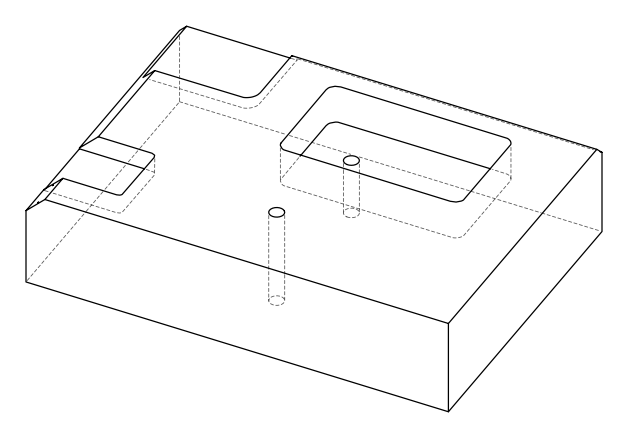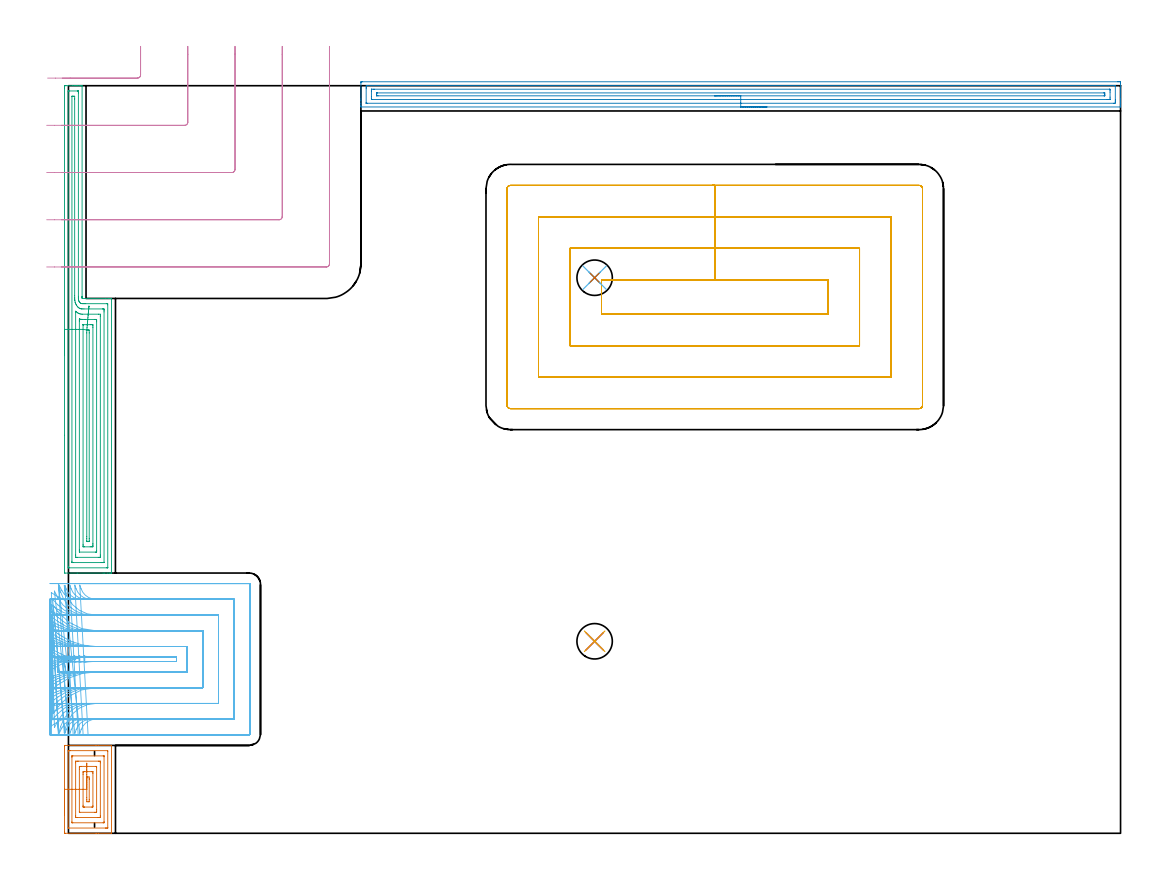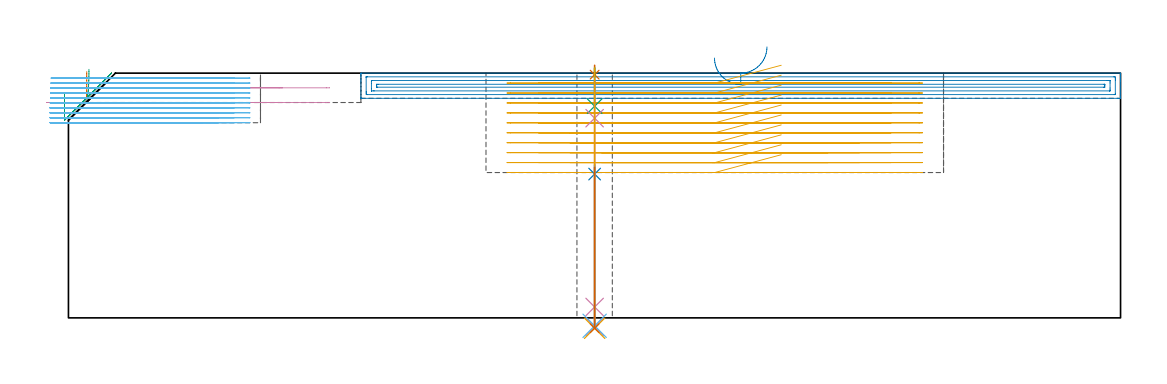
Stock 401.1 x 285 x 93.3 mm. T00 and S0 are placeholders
(PLAN: 13 operations, 9 tool changes, 76.6 min)
(1 AREA_MILL | FG_CHAMFER_SURFACE | UGT0205_001 | 2.12 min | 6593 mm3)
(2 AREA_MILL_1 | FG_CHAMFER_SURFACE_1 | UGT0205_001 | 9.47 min | 13608 mm3)
(3 AREA_MILL_2 | FG_CHAMFER_SURFACE_2 | UGT0205_001 | 8.05 min | 30711 mm3)
(4 MILL_CORNER_NOTCH_RECTANGULAR | CORNER_NOTCH_RECTANGULAR | UGT0201_106 | Follow Part, ap 6, ae 75% | 2.56 min | 89707 mm3)
(5 MILL_RECTANGULAR_POCKET | POCKET_RECTANGULAR_STRAIGHT | NXT0201_012 | Follow Part, ap 4, ae 75% | 29.23 min | 665540 mm3)
(6 MILL_SLOT | SLOT_PARTIAL_RECTANGULAR | UGT0201_007 | Follow Part, ap 2, ae 75% | 23.67 min | 88271 mm3)
(7 SPOT_DRILL | STEP1HOLE | NXT0321_9005460120000 | 0.03 min | 25 mm3)
(8 SPOT_DRILL_1 | STEP1HOLE_1 | NXT0321_9005460120000 | 0.04 min | 28 mm3)
(9 DRILL_BLIND_HOLE_INTO_CENTER | STEP1HOLE | NXT0301_055 | 0.06 min | 681 mm3)
(10 GUN_DRILL_THROUGH_HOLE | STEP1HOLE | UGT0307_005 | 0.47 min | 4410 mm3)
(11 DRILL_TO_ENLARGE_THROUGH_HOLE | STEP1HOLE | NXT0301_102 | 0.4 min | 8262 mm3)
(12 DRILL_THROUGH_HOLE_INTO_CENTER | STEP1HOLE_1 | NXT0301_055 | 0.25 min | 3001 mm3)
(13 DRILL_TO_ENLARGE_THROUGH_HOLE_1 | STEP1HOLE_1 | NXT0301_102 | 0.25 min | 4867 mm3)
(TOOL UGT0205_001 | Chamfer Mill 20 x 3 x 45 deg. | D20 FL50 Z2)
(TOOL UGT0201_106 | End Mill 24 mm | D24 FL25 Z2)
(TOOL NXT0201_012 | ENDMILL 16mm [2P460-1600-NA 1630] | D16 FL38 Z6)
(TOOL UGT0201_007 | End Mill 8 mm | D8 FL19 Z4)
(TOOL NXT0321_9005460120000 | NC Spot Drill, 142deg, 12mm, Carbide, Uncoated | D12 PA142 FL30 Z2)
(TOOL NXT0301_055 | Carbide Drill 8.4mm [860.1-0840-042A1-MM 2214] | D8.4 PA140 FL61 Z2)
(TOOL UGT0307_005 | Gun Drill 8.3 mm | D8.3 PA130 FL24 Z1)
(TOOL NXT0301_102 | Carbide Drill 13.5mm [860.1-1350-108A1-MM 2214] | D13.5 PA140 FL123 Z2)
(OP 1 AREA_MILL)
G17 G21 G94 G90
T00 M6
G54
G17 G0 G90 X-1.5 Y6.75 S1061 M3
G43 Z103.3 H0
Z85.4
G94 G1 Y6.788 Z84.529 F250.
Y6.902 Z83.664
Y7.091 Z82.812
Y7.353 Z81.98
Y7.687 Z81.174
Y8.09 Z80.4
Y8.558 Z79.664
Y9.09 Z78.972
Y9.679 Z78.329
Y10.322 Z77.74
Y11.014 Z77.209
Y11.75 Z76.74
Y12.524 Z76.337
Y13.33 Z76.003
Y14.162 Z75.741
Y15.014 Z75.552
Y15.878 Z75.438
Y16.75 Z75.4
Y33.052
X-1.494 Y33.417 Z75.402
X-1.491 Y33.49 Z75.405
X-1.41 Y33.5 Z75.485
X10.554 Z87.447
X11.426 Z88.326
X16.383 Z93.282
X16.397 Y33.494 Z93.297
X16.4 Y33.493 Z93.3
Y0.007
X16.397 Y0.006 Z93.297
X16.382 Y0. Z93.282
X11.44 Z88.34
X10.554 Z87.447
X-1.196 Z75.699
X-1.413 Y0.003 Z75.482
X-1.491 Y0.01 Z75.404
X-1.498 Y0.087 Z75.398
X-1.5 Y0.448 Z75.4
Y16.75
X-0.086 Z76.814
Y31.4
X-0.085 Y31.455 Z76.815
X-0.082 Y31.48 Z76.818
X-0.081 Y31.486 Z76.819
X-0.047 Y31.49 Z76.853
X0.376 Y31.498 Z77.276
X0.588 Y31.5 Z77.488
X0.799 Z77.699
X14.895 Y31.499 Z91.795
X14.914 Y31.498 Z91.814
X14.971 Y31.49 Z91.871
X14.986 Y31.292 Z91.886
Y31.29
Y2.1
X14.985 Y2.045 Z91.885
X14.982 Y2.02 Z91.882
X14.98 Y2.014 Z91.88
X14.946 Y2.01 Z91.846
X14.524 Y2.002 Z91.424
X14.312 Y2. Z91.212
X14.101 Z91.001
X0.005 Y2.001 Z76.905
X-0.014 Y2.002 Z76.886
X-0.071 Y2.01 Z76.829
X-0.086 Y2.208 Z76.814
Y2.21
Y16.75
X1.328 Z78.228
X1.329 Y29.001 Z78.229
X1.333 Y29.357 Z78.233
X1.335 Y29.457 Z78.235
X1.342 Y29.491 Z78.242
X1.364 Y29.493 Z78.264
X1.471 Y29.497 Z78.371
X1.686 Y29.5 Z78.586
X13.242 Z90.142
X13.431 Y29.497 Z90.331
X13.526 Y29.492 Z90.426
X13.565 Y29.488 Z90.465
X13.567 Y29.461 Z90.467
X13.57 Y29.381 Z90.47
X13.571 Y29.172 Z90.471
Y4.499
X13.567 Y4.143 Z90.467
X13.565 Y4.044 Z90.465
X13.558 Y4.009 Z90.458
X13.536 Y4.007 Z90.436
X13.429 Y4.003 Z90.329
X13.214 Y4. Z90.114
X1.658 Z78.558
X1.469 Y4.003 Z78.369
X1.374 Y4.008 Z78.274
X1.335 Y4.012 Z78.235
X1.333 Y4.039 Z78.233
X1.33 Y4.119 Z78.23
X1.329 Y4.328 Z78.229
X1.328 Y16.75 Z78.228
X2.743 Z79.643
Y26.884
X2.747 Y27.24 Z79.647
X2.75 Y27.417 Z79.65
X2.757 Y27.49 Z79.657
X2.844 Y27.495 Z79.744
X3.46 Y27.499 Z80.36
X3.726 Y27.5 Z80.626
X11.44 Y27.499 Z88.34
X11.709 Y27.498 Z88.609
X12.112 Y27.49 Z89.012
X12.151 Y27.483 Z89.051
X12.153 Y27.429 Z89.053
X12.155 Y27.304 Z89.055
X12.157 Y27.053 Z89.057
Y26.884
X12.156 Y6.616 Z89.056
X12.153 Y6.26 Z89.053
X12.15 Y6.083 Z89.05
X12.143 Y6.01 Z89.043
X12.056 Y6.005 Z88.956
X11.44 Y6.001 Z88.34
X11.174 Y6. Z88.074
X3.46 Y6.001 Z80.36
X3.191 Y6.002 Z80.091
X2.788 Y6.01 Z79.688
X2.749 Y6.017 Z79.649
X2.747 Y6.071 Z79.647
X2.745 Y6.196 Z79.645
X2.743 Y6.447 Z79.643
Y6.616
Y16.75
X4.157 Z81.057
Y24.428
X4.158 Y25.121 Z81.058
X4.16 Y25.307 Z81.06
X4.164 Y25.488 Z81.064
X4.346 Y25.492 Z81.246
X4.853 Y25.499 Z81.753
X10.554 Z87.454
X10.681 Y25.497 Z87.581
X10.726 Y25.493 Z87.626
X10.734 Y25.491 Z87.634
X10.737 Y25.479 Z87.637
X10.74 Y25.435 Z87.64
X10.742 Y25.31 Z87.642
X10.743 Y9.072 Z87.643
X10.742 Y8.379 Z87.642
X10.74 Y8.193 Z87.64
X10.736 Y8.012 Z87.636
X10.554 Y8.008 Z87.454
X10.047 Y8.001 Z86.947
X4.346 Z81.246
X4.219 Y8.003 Z81.119
X4.174 Y8.007 Z81.074
X4.166 Y8.009 Z81.066
X4.163 Y8.021 Z81.063
X4.16 Y8.065 Z81.06
X4.158 Y8.19 Z81.058
X4.157 Y16.75 Z81.057
X5.571 Z82.471
Y22.478
X5.572 Y23.022 Z82.472
X5.575 Y23.359 Z82.475
X5.578 Y23.485 Z82.478
X5.836 Y23.496 Z82.736
X5.978 Y23.5 Z82.878
X8.78 Z85.68
X8.922 Y23.498 Z85.822
X9.206 Y23.49 Z86.106
X9.323 Y23.476 Z86.223
X9.325 Y23.436 Z86.225
X9.328 Y23.359 Z86.228
X9.329 Y22.814 Z86.229
X9.328 Y10.478 Z86.228
X9.325 Y10.141 Z86.225
X9.322 Y10.015 Z86.222
X9.064 Y10.004 Z85.964
X8.922 Y10. Z85.822
X6.12 Z83.02
X5.978 Y10.002 Z82.878
X5.695 Y10.01 Z82.595
X5.577 Y10.024 Z82.477
X5.575 Y10.064 Z82.475
X5.573 Y10.141 Z82.473
X5.571 Y10.686 Z82.471
Y16.75
X6.985 Z83.885
X6.986 Y20.736 Z83.886
X7.007 Y21.49 Z83.907
X7.109 Y21.495 Z84.009
X7.893 Y21.49 Z84.793
X7.914 Y20.715 Z84.814
Y20.695
Y12.764
X7.893 Y12.01 Z84.793
X7.791 Y12.005 Z84.691
X7.007 Y12.01 Z83.907
X6.986 Y12.785 Z83.886
Y12.805
X6.985 Y13.666 Z83.885
Y16.75
Y17.622 Z83.923
Y18.487 Z84.037
Y19.338 Z84.226
Y20.17 Z84.488
Y20.976 Z84.822
Y21.75 Z85.225
Y22.486 Z85.694
Y23.178 Z86.225
Y23.821 Z86.814
Y24.41 Z87.457
Y24.942 Z88.15
Y25.41 Z88.885
Y25.813 Z89.659
Y26.147 Z90.465
Y26.409 Z91.297
Y26.598 Z92.149
Y26.712 Z93.014
Y26.75 Z93.885
G0 Z103.3
M5
M2
(OP 2 AREA_MILL_1)
G17 G21 G94 G90
T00 M6
G54
G17 G0 G90 X266.3 Y276.9 S1061 M3
G43 Z103.3 H0
G94 G1 X266.262 Z102.428 F250.
X266.148 Z101.563
X265.959 Z100.712
X265.697 Z99.88
X265.363 Z99.074
X264.96 Z98.3
X264.492 Z97.564
X263.96 Z96.872
X263.371 Z96.229
X262.728 Z95.64
X262.036 Z95.108
X261.3 Z94.64
X260.526 Z94.237
X259.72 Z93.903
X258.888 Z93.641
X258.036 Z93.452
X257.172 Z93.338
X256.3 Z93.3
X111.664
X111.51 Y276.902 Z93.288
X111.503 Y277.048 Z93.145
X111.5 Y277.2 Z92.999
Y277.541 Z92.659
Y278.187 Z92.008
Y279.388 Z90.809
Y279.943 Z90.251
Y286.092 Z84.105
X111.503 Y286.372 Z83.825
X111.51 Y286.492 Z83.706
X111.632 Y286.499 Z83.699
X112.111 Y286.5 Z83.7
X400.075
X400.489 Y286.499 Z83.701
X400.9 Y286.496 Z83.702
X401.09 Y286.492 Z83.705
X401.1 Y286.092 Z84.105
Y279.943 Z90.251
Y279.388 Z90.809
Y279.065 Z91.131
Y278.509 Z91.687
Y278.187 Z92.008
Y277.541 Z92.659
Y277.2 Z92.999
X401.097 Y277.048 Z93.145
X401.09 Y276.902 Z93.288
X400.936 Y276.9 Z93.3
X256.3
Y278.314 Z91.886
X113.896
X113.765 Y278.315 Z91.885
X113.541 Y278.32 Z91.88
X113.518 Y278.321 Z91.879
X113.51 Y278.331 Z91.869
X113.504 Y278.361 Z91.839
X113.502 Y278.391 Z91.809
X113.5 Y278.576 Z91.624
Y283.846 Z86.354
X113.503 Y284.335 Z85.865
X113.507 Y284.717 Z85.483
X113.524 Y285.079 Z85.121
X113.896 Y285.084 Z85.116
X114.027 Y285.085 Z85.115
X398.704
X398.835
X399.059 Y285.08 Z85.12
X399.082 Y285.079 Z85.121
X399.09 Y285.069 Z85.131
X399.096 Y285.039 Z85.161
X399.098 Y285.009 Z85.191
X399.1 Y284.824 Z85.376
Y279.554 Z90.646
X399.097 Y279.065 Z91.135
X399.093 Y278.683 Z91.517
X399.076 Y278.321 Z91.879
X398.704 Y278.316 Z91.884
X398.573 Y278.315 Z91.885
X256.3 Y278.314 Z91.886
Y279.728 Z90.472
X115.682 Y279.729 Z90.471
X115.609 Y279.73 Z90.47
X115.551 Y279.732 Z90.468
X115.52 Y279.735 Z90.465
X115.51 Y279.765 Z90.435
X115.505 Y279.943 Z90.257
X115.501 Y280.121 Z90.079
X115.5 Y280.822 Z89.378
Y282.757 Z87.443
X115.502 Y283.457 Z86.743
X115.504 Y283.631 Z86.569
X115.509 Y283.657 Z86.543
X115.522 Y283.665 Z86.535
X115.573 Y283.667 Z86.533
X115.682 Y283.669 Z86.531
X116.356 Y283.671 Z86.529
X116.575 Y283.672 Z86.528
X396.918 Y283.671 Z86.529
X396.991 Y283.67 Z86.53
X397.049 Y283.667 Z86.533
X397.08 Y283.665 Z86.535
X397.09 Y283.635 Z86.565
X397.095 Y283.457 Z86.743
X397.099 Y283.279 Z86.921
X397.1 Y282.578 Z87.622
Y280.643 Z89.557
X397.098 Y279.943 Z90.257
X397.096 Y279.769 Z90.431
X397.091 Y279.743 Z90.457
X397.078 Y279.735 Z90.465
X397.027 Y279.733 Z90.467
X396.918 Y279.731 Z90.469
X396.244 Y279.729 Z90.471
X396.025 Y279.728 Z90.472
X256.3
Y281.143 Z89.057
X118.034
X117.632 Y281.145 Z89.055
X117.552 Y281.147 Z89.053
X117.521 Y281.149 Z89.051
X117.51 Y281.18 Z89.02
X117.5 Y281.7 Z88.5
X117.504 Y282.123 Z88.077
X117.508 Y282.228 Z87.972
X117.51 Y282.249 Z87.951
X117.537 Y282.251 Z87.949
X117.605 Y282.254 Z87.946
X117.794 Y282.257 Z87.943
X394.566
X394.968 Y282.255 Z87.945
X395.048 Y282.253 Z87.947
X395.079 Y282.251 Z87.949
X395.09 Y282.22 Z87.98
X395.1 Y281.7 Z88.5
X395.096 Y281.277 Z88.923
X395.092 Y281.172 Z89.028
X395.09 Y281.151 Z89.049
X395.063 Y281.149 Z89.051
X394.995 Y281.146 Z89.054
X394.805 Y281.143 Z89.057
X256.3
X255.428 Z89.095
X254.564 Z89.209
X253.712 Z89.398
X252.88 Z89.66
X252.074 Z89.994
X251.3 Z90.397
X250.564 Z90.866
X249.872 Z91.397
X249.229 Z91.986
X248.64 Z92.629
X248.108 Z93.322
X247.64 Z94.057
X247.237 Z94.831
X246.903 Z95.637
X246.641 Z96.469
X246.452 Z97.321
X246.338 Z98.186
X246.3 Z99.057
G0 Z103.3
M5
M2
(OP 3 AREA_MILL_2)
G17 G21 G94 G90
T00 M6
G54
G17 G0 G90 X-1.5 Y182.1 S1061 M3
G43 Z103.3 H0
Z85.4
G94 G1 Y182.138 Z84.528 F250.
Y182.252 Z83.664
Y182.441 Z82.812
Y182.703 Z81.98
Y183.037 Z81.174
Y183.44 Z80.4
Y183.908 Z79.664
Y184.44 Z78.972
Y185.029 Z78.329
Y185.672 Z77.74
Y186.364 Z77.209
Y187.1 Z76.74
Y187.874 Z76.337
Y188.68 Z76.003
Y189.512 Z75.741
Y190.363 Z75.552
Y191.228 Z75.438
Y192.1 Z75.4
Y284.04
X-1.499 Y284.403 Z75.401
X-1.494 Y284.926 Z75.403
X-1.491 Y284.992 Z75.405
X-0.974 Y285. Z75.922
X1.686 Z78.58
X2.273 Z79.17
X2.573 Z79.469
X3.16 Z80.056
X3.46 Z80.355
X4.059 Z80.958
X4.623 Z81.522
X5.065 Y284.996 Z81.957
X5.198 Y284.99 Z82.089
X5.2 Y284.849 Z82.1
Y204.486
X5.204 Y204.476 Z82.094
X5.205 Y204.473 Z82.092
X5.204 Y204.464 Z82.095
X5.203 Y204.421 Z82.096
X5.205 Y204.392 Z82.094
X5.201 Y204.16 Z82.099
Y204.14
Y203.9
X14.101 Z90.995
X15.464 Z92.36
X16.158 Y203.899 Z93.051
X16.363 Y203.893 Z93.255
X16.397 Y203.89 Z93.289
X16.4 Y203.694 Z93.3
Y99.351
X16.397 Y99.21 Z93.288
X16.373 Y99.207 Z93.265
X16.045 Y99.2 Z92.944
X15.587 Z92.486
X14.987 Z91.882
X13.801 Z90.698
X13.214 Z90.108
X3.348 Z80.245
X-1.269 Y99.201 Z75.628
X-1.492 Y99.21 Z75.406
X-1.499 Y99.433 Z75.399
X-1.5 Y151.717 Z75.4
Y192.1
X-0.086 Z76.814
X-0.085 Y282.842 Z76.815
X-0.084 Y282.953 Z76.816
X-0.082 Y282.98 Z76.818
X-0.08 Y282.986 Z76.82
X-0.064 Y282.99 Z76.836
X0.043 Y282.995 Z76.943
X0.422 Y282.999 Z77.322
X3.46 Y283. Z80.36
X3.586 Y282.998 Z80.486
X3.686 Y282.995 Z80.586
X3.753 Y282.99 Z80.653
X3.779 Y282.983 Z80.679
X3.78 Y282.947 Z80.68
X3.784 Y282.62 Z80.684
X3.785 Y282.292 Z80.685
X3.786 Y204.703 Z80.686
X3.791 Y204.14 Z80.691
X3.794 Y203.803 Z80.694
X3.819 Y203.518 Z80.719
X3.87 Y203.248 Z80.77
X3.94 Y203.014 Z80.84
X4.007 Y202.845 Z80.907
X4.172 Y202.532 Z81.072
X4.308 Y202.356 Z81.208
X4.346 Y202.317 Z81.246
X4.62 Y202.08 Z81.52
X4.868 Y201.966 Z81.768
X5.008 Y201.929 Z81.908
X5.233 Y201.91 Z82.133
X5.684 Y201.902 Z82.584
X6.12 Y201.901 Z83.02
X6.573 Y201.9 Z83.473
X14.555 Y201.899 Z91.455
X14.84 Y201.893 Z91.74
X14.971 Y201.89 Z91.871
X14.986 Y201.466 Z91.886
X14.985 Y101.358 Z91.885
X14.984 Y101.247 Z91.884
X14.982 Y101.22 Z91.882
X14.98 Y101.214 Z91.88
X14.964 Y101.21 Z91.864
X14.857 Y101.205 Z91.757
X14.478 Y101.201 Z91.378
X0.29 Y101.2 Z77.19
X0.051 Y101.203 Z76.951
X-0.038 Y101.207 Z76.862
X-0.072 Y101.209 Z76.828
X-0.079 Y101.249 Z76.821
X-0.082 Y101.358 Z76.818
X-0.086 Y101.578 Z76.814
Y192.1
X1.329 Z78.229
Y280.836
X1.33 Y280.926 Z78.23
X1.333 Y280.97 Z78.233
X1.334 Y280.985 Z78.234
X1.361 Y280.99 Z78.261
X1.525 Y280.998 Z78.425
X1.686 Y280.999 Z78.586
X1.849 Y280.998 Z78.749
X2.175 Y280.991 Z79.075
X2.365 Y280.985 Z79.265
X2.367 Y280.934 Z79.267
X2.369 Y280.836 Z79.269
X2.371 Y280.147 Z79.271
X2.372 Y279.944 Z79.272
Y205.031
X2.373 Y204.341 Z79.273
X2.375 Y204.14 Z79.275
X2.38 Y203.795 Z79.28
X2.402 Y203.419 Z79.302
X2.418 Y203.248 Z79.318
X2.435 Y203.105 Z79.335
X2.573 Y202.433 Z79.473
X2.595 Y202.356 Z79.495
X2.604 Y202.324 Z79.504
X2.703 Y202.044 Z79.603
X2.799 Y201.805 Z79.699
X2.973 Y201.464 Z79.873
X3.152 Y201.156 Z80.052
X3.46 Y200.759 Z80.36
X3.653 Y200.572 Z80.553
X4.036 Y200.266 Z80.936
X4.346 Y200.104 Z81.246
X4.642 Y199.991 Z81.542
X4.822 Y199.946 Z81.722
X4.992 Y199.923 Z81.892
X5.233 Y199.91 Z82.133
X5.9 Y199.901 Z82.8
X12.996 Y199.899 Z89.896
X13.214 Y199.897 Z90.114
X13.432 Y199.891 Z90.332
X13.565 Y199.886 Z90.465
X13.567 Y199.8 Z90.467
X13.569 Y199.68 Z90.469
X13.571 Y199.321 Z90.471
Y198.789
Y103.364
X13.57 Y103.274 Z90.47
X13.567 Y103.23 Z90.467
X13.566 Y103.215 Z90.466
X13.539 Y103.21 Z90.439
X13.375 Y103.202 Z90.275
X13.214 Y103.201 Z90.114
X12.49 Y103.2 Z89.39
X1.686 Y103.201 Z78.586
X1.523 Y103.203 Z78.423
X1.415 Y103.206 Z78.315
X1.335 Y103.21 Z78.235
X1.333 Y103.245 Z78.233
X1.331 Y103.364 Z78.231
X1.329 Y103.723 Z78.229
Y192.1
X2.743 Z79.643
Y198.789
X2.744 Y198.98 Z79.644
X2.745 Y199.002 Z79.645
X2.747 Y199.004 Z79.647
X2.752 Y199.002 Z79.652
X2.787 Y198.974 Z79.687
X3.007 Y198.789 Z79.907
X3.46 Y198.439 Z80.36
X3.707 Y198.306 Z80.607
X3.905 Y198.204 Z80.805
X4.141 Y198.103 Z81.041
X4.346 Y198.035 Z81.246
X4.771 Y197.945 Z81.671
X5.23 Y197.9 Z82.13
X11.437 Z88.337
X12.15 Y197.897 Z89.05
X12.156 Y197.177 Z89.056
X12.157 Y197.005 Z89.057
Y106.039
X12.153 Y105.323 Z89.053
X12.15 Y105.224 Z89.05
X12.066 Y105.21 Z88.966
X11.388 Y105.2 Z88.288
X3.407 Z80.307
X3.024 Y105.205 Z79.924
X2.833 Y105.21 Z79.733
X2.75 Y105.215 Z79.65
X2.743 Y106.039 Z79.643
Y192.1
X4.157 Z81.057
Y195.221
Y195.412
X4.158 Y195.602 Z81.058
X4.162 Y195.983 Z81.062
X4.164 Y196.028 Z81.064
X4.17 Y196.031 Z81.07
X4.194 Y196.03 Z81.094
X4.246 Y196.022 Z81.146
X4.346 Y196.004 Z81.246
X4.479 Y195.979 Z81.379
X4.884 Y195.934 Z81.784
X5.233 Y195.91 Z82.133
X5.442 Y195.903 Z82.342
X6.12 Y195.9 Z83.02
X6.332 Z83.232
X9.879 Z86.779
X10.554 Y195.899 Z87.454
X10.65 Y195.897 Z87.55
X10.709 Y195.894 Z87.609
X10.736 Y195.891 Z87.636
X10.737 Y195.792 Z87.637
X10.742 Y195.412 Z87.642
X10.743 Y195.221 Z87.643
Y195.031
Y107.633
X10.741 Y107.442 Z87.641
X10.739 Y107.315 Z87.639
X10.736 Y107.221 Z87.636
X10.707 Y107.21 Z87.607
X10.554 Y107.206 Z87.454
X10.285 Y107.201 Z87.185
X4.258 Z81.158
X4.204 Y107.203 Z81.104
X4.174 Y107.206 Z81.074
X4.164 Y107.209 Z81.064
X4.163 Y107.252 Z81.063
X4.158 Y107.632 Z81.058
X4.157 Y107.823 Z81.057
Y108.013
Y192.1
X5.571 Z82.471
X5.572 Y193.714 Z82.472
X5.574 Y193.851 Z82.474
X5.577 Y193.883 Z82.477
X5.58 Y193.89 Z82.48
X5.595 Y193.893 Z82.495
X5.662 Y193.899 Z82.562
X8.321 Y193.9 Z85.221
X8.78 Y193.899 Z85.68
X9.211 Y193.896 Z86.111
X9.312 Y193.89 Z86.212
X9.322 Y193.785 Z86.222
X9.325 Y193.438 Z86.225
X9.328 Y192.887 Z86.228
X9.329 Y110.498 Z86.229
X9.328 Y109.948 Z86.228
X9.325 Y109.607 Z86.225
X9.322 Y109.331 Z86.222
X9.313 Y109.21 Z86.213
X9.181 Y109.204 Z86.081
X8.78 Y109.201 Z85.68
X8.298 Y109.2 Z85.198
X6.12 Y109.201 Z83.02
X5.633 Y109.204 Z82.533
X5.586 Y109.21 Z82.486
X5.578 Y109.26 Z82.478
X5.575 Y109.607 Z82.475
X5.572 Y110.158 Z82.472
X5.571 Y192.1 Z82.471
X7.007 Y191.89 Z83.907
X7.654 Y191.895 Z84.554
X7.893 Y191.89 Z84.793
X7.912 Y191.654 Z84.812
X7.913 Y191.634 Z84.813
X7.915 Y190.762 Z84.815
Y112.282
X7.913 Y111.39 Z84.813
X7.912 Y111.371 Z84.812
X7.893 Y111.21 Z84.793
X7.191 Y111.205 Z84.091
X7.007 Y111.21 Z83.907
X6.988 Y111.39 Z83.888
X6.987 Y111.41 Z83.887
X6.985 Y112.303 Z83.885
Y113.174
Y190.762
X6.987 Y191.654 Z83.887
Y191.673
X7.007 Y191.89 Z83.907
X7.083 Y192.751 Z84.022
X7.159 Y193.599 Z84.211
X7.233 Y194.428 Z84.475
X7.304 Y195.23 Z84.809
X7.373 Y196.001 Z85.213
X7.438 Y196.733 Z85.683
X7.499 Y197.422 Z86.215
X7.556 Y198.062 Z86.805
X7.608 Y198.648 Z87.449
X7.655 Y199.176 Z88.141
X7.697 Y199.642 Z88.878
X7.732 Y200.043 Z89.652
X7.762 Y200.374 Z90.458
X7.785 Y200.635 Z91.291
X7.802 Y200.822 Z92.143
X7.812 Y200.934 Z93.008
X7.815 Y200.971 Z93.879
X7.811 Y200.932 Z94.751
G0 Z103.3
M5
M2
(OP 4 MILL_CORNER_NOTCH_RECTANGULAR)
G17 G21 G94 G90
T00 M6
G54
G17 G0 G90 X-2.344 Y287.9 S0 M3
G43 Z103.3 H0
Z87.7
G94 G1 X0.656 F250.
X26.307 F500.
G3 X27.5 Y289.093 R1.2
G1 Y297.
Y300. F250.
G0 Z103.3
X-2.7 Y269.9
Z87.7
G1 X0.3
X44.306 F500.
G3 X45.5 Y271.094 R1.2
G1 Y297.
Y300. F250.
G0 Z103.3
X-2.7 Y251.9
Z87.7
G1 X0.3
X62.306 F500.
G3 X63.5 Y253.094 R1.2
G1 Y297.
Y300. F250.
G0 Z103.3
X-2.7 Y233.9
Z87.7
G1 X0.3
X80.305 F500.
G3 X81.5 Y235.095 R1.2
G1 Y297.
Y300. F250.
G0 Z103.3
X-2.7 Y215.9
Z87.7
G1 X0.3
X98.305 F500.
G3 X99.5 Y217.095 R1.2
G1 Y297.
Y300. F250.
G0 Z103.3
X-7.943 Y287.9
Z82.1
G1 X-4.943
X26.306 F500.
G3 X27.5 Y289.094 R1.2
G1 Y297.
Y300. F250.
G0 Z103.3
X-8.299 Y269.9
Z82.1
G1 X-5.299
X44.306 F500.
G3 X45.5 Y271.094 R1.2
G1 Y297.
Y300. F250.
G0 Z103.3
X-8.299 Y251.9
Z82.1
G1 X-5.299
X62.306 F500.
G3 X63.5 Y253.094 R1.2
G1 Y297.
Y300. F250.
G0 Z103.3
X-8.299 Y233.9
Z82.1
G1 X-5.299
X80.305 F500.
G3 X81.5 Y235.095 R1.2
G1 Y297.
Y300. F250.
G0 Z103.3
X-8.299 Y215.9
Z82.1
G1 X-5.299
X98.305 F500.
G3 X99.5 Y217.095 R1.2
G1 Y297.
Y300. F250.
G0 Z103.3
M5
M2
(OP 5 MILL_RECTANGULAR_POCKET)
G17 G21 G94 G90
T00 M6
G54
G17 G0 G90 X271.741 Y211. S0 M3
G43 Z103.3 H1
Z96.3
G94 G1 X246.4 Z89.51 F250.
X203.2 F500.
Y197.9
X289.6
Y211.
X246.4
Y223.
X191.2
Y185.9
X301.6
Y223.
X246.4
Y235.
X179.2
Y173.9
X313.6
Y235.
X246.4
Y247.
X168.5
G3 X167.2 Y245.7 R1.3
G1 Y163.2
G3 X168.5 Y161.9 R1.3
G1 X324.3
G3 X325.6 Y163.2 R1.3
G1 Y245.7
G3 X324.3 Y247. R1.3
G1 X246.4
X245.4
G0 X271.741 Y211. Z92.51
G1 X246.4 Z85.72 F250.
X203.2 F500.
Y197.9
X289.6
Y211.
X246.4
Y223.
X191.2
Y185.9
X301.6
Y223.
X246.4
Y235.
X179.2
Y173.9
X313.6
Y235.
X246.4
Y247.
X168.5
G3 X167.2 Y245.7 R1.3
G1 Y163.2
G3 X168.5 Y161.9 R1.3
G1 X324.3
G3 X325.6 Y163.2 R1.3
G1 Y245.7
G3 X324.3 Y247. R1.3
G1 X246.4
X245.4
G0 X271.741 Y211. Z88.72
G1 X246.4 Z81.93 F250.
X203.2 F500.
Y197.9
X289.6
Y211.
X246.4
Y223.
X191.2
Y185.9
X301.6
Y223.
X246.4
Y235.
X179.2
Y173.9
X313.6
Y235.
X246.4
Y247.
X168.5
G3 X167.2 Y245.7 R1.3
G1 Y163.2
G3 X168.5 Y161.9 R1.3
G1 X324.3
G3 X325.6 Y163.2 R1.3
G1 Y245.7
G3 X324.3 Y247. R1.3
G1 X246.4
X245.4
G0 X271.741 Y211. Z84.93
G1 X246.4 Z78.14 F250.
X203.2 F500.
Y197.9
X289.6
Y211.
X246.4
Y223.
X191.2
Y185.9
X301.6
Y223.
X246.4
Y235.
X179.2
Y173.9
X313.6
Y235.
X246.4
Y247.
X168.5
G3 X167.2 Y245.7 R1.3
G1 Y163.2
G3 X168.5 Y161.9 R1.3
G1 X324.3
G3 X325.6 Y163.2 R1.3
G1 Y245.7
G3 X324.3 Y247. R1.3
G1 X246.4
X245.4
G0 X271.741 Y211. Z81.14
G1 X246.4 Z74.35 F250.
X203.2 F500.
Y197.9
X289.6
Y211.
X246.4
Y223.
X191.2
Y185.9
X301.6
Y223.
X246.4
Y235.
X179.2
Y173.9
X313.6
Y235.
X246.4
Y247.
X168.5
G3 X167.2 Y245.7 R1.3
G1 Y163.2
G3 X168.5 Y161.9 R1.3
G1 X324.3
G3 X325.6 Y163.2 R1.3
G1 Y245.7
G3 X324.3 Y247. R1.3
G1 X246.4
X245.4
G0 X271.741 Y211. Z77.35
G1 X246.4 Z70.56 F250.
X203.2 F500.
Y197.9
X289.6
Y211.
X246.4
Y223.
X191.2
Y185.9
X301.6
Y223.
X246.4
Y235.
X179.2
Y173.9
X313.6
Y235.
X246.4
Y247.
X168.5
G3 X167.2 Y245.7 R1.3
G1 Y163.2
G3 X168.5 Y161.9 R1.3
G1 X324.3
G3 X325.6 Y163.2 R1.3
G1 Y245.7
G3 X324.3 Y247. R1.3
G1 X246.4
X245.4
G0 X271.741 Y211. Z73.56
G1 X246.4 Z66.77 F250.
X203.2 F500.
Y197.9
X289.6
Y211.
X246.4
Y223.
X191.2
Y185.9
X301.6
Y223.
X246.4
Y235.
X179.2
Y173.9
X313.6
Y235.
X246.4
Y247.
X168.5
G3 X167.2 Y245.7 R1.3
G1 Y163.2
G3 X168.5 Y161.9 R1.3
G1 X324.3
G3 X325.6 Y163.2 R1.3
G1 Y245.7
G3 X324.3 Y247. R1.3
G1 X246.4
X245.4
G0 X271.741 Y211. Z69.77
G1 X246.4 Z62.98 F250.
X203.2 F500.
Y197.9
X289.6
Y211.
X246.4
Y223.
X191.2
Y185.9
X301.6
Y223.
X246.4
Y235.
X179.2
Y173.9
X313.6
Y235.
X246.4
Y247.
X168.5
G3 X167.2 Y245.7 R1.3
G1 Y163.2
G3 X168.5 Y161.9 R1.3
G1 X324.3
G3 X325.6 Y163.2 R1.3
G1 Y245.7
G3 X324.3 Y247. R1.3
G1 X246.4
X245.4
G0 X271.741 Y211. Z65.98
G1 X246.4 Z59.19 F250.
X203.2 F500.
Y197.9
X289.6
Y211.
X246.4
Y223.
X191.2
Y185.9
X301.6
Y223.
X246.4
Y235.
X179.2
Y173.9
X313.6
Y235.
X246.4
Y247.
X168.5
G3 X167.2 Y245.7 R1.3
G1 Y163.2
G3 X168.5 Y161.9 R1.3
G1 X324.3
G3 X325.6 Y163.2 R1.3
G1 Y245.7
G3 X324.3 Y247. R1.3
G1 X246.4
X245.4
G0 X271.741 Y211. Z62.19
G1 X246.4 Z55.4 F250.
X203.2 F500.
Y197.9
X289.6
Y211.
X246.4
Y223.
X191.2
Y185.9
X301.6
Y223.
X246.4
Y235.
X179.2
Y173.9
X313.6
Y235.
X246.4
Y247.
X168.5
G3 X167.2 Y245.7 R1.3
G1 Y163.2
G3 X168.5 Y161.9 R1.3
G1 X324.3
G3 X325.6 Y163.2 R1.3
G1 Y245.7
G3 X324.3 Y247. R1.3
G1 X246.4
X245.4
G0 Z103.3
M5
M2
(OP 6 MILL_SLOT)
G17 G21 G94 G90
T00 M6
G54
G17 G0 G90 X-6.627 Y62.324 S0 M3
G43 Z103.3 H0
Z91.41
G94 G1 X-4. Y63.772 F250.
G2 X2.254 Y66.349 R30. F500.
G1 X6.07 Y67.549
G3 X10.479 Y67.2 R28.
G1 X41.2
Y65.5
X10.483
G3 X6.07 Y65.15 R28.
X6.07 Y67.549 R4.
G1 X2.254 Y66.349
G2 X-4. Y68.925 R30.
G1 X-6.627 Y70.373 F250.
X-6.392 Y54.827
X-4. Y56.637
G2 X10.483 Y61.5 R24. F500.
G1 X45.2
Y71.2
X10.479
G2 X-4. Y76.059 R24.
G1 X-6.393 Y77.869 F250.
X-5.781 Y45.774
X-4. Y48.188
G2 X10.483 Y55.5 R18. F500.
G1 X51.2
Y77.2
X10.479
G2 X-4. Y84.506 R18.
G1 X-5.782 Y86.919 F250.
X-1.587 Y38.246 F500.
X-1.31 Y39.72 F250.
G2 X10.483 Y49.5 R12. F500.
G1 X57.2
Y83.2
X10.479
G2 X-1.314 Y92.979 R12.
G1 X-1.591 Y94.453 F250.
X4.326 Y38.086 F500.
X4.826 Y39.5 F250.
G2 X10.483 Y43.5 R6. F500.
G1 X63.2
Y89.2
X10.479
G2 X4.822 Y93.2 R6.
G1 X4.322 Y94.614 F250.
X7.483 Y37.5 F500.
X10.483 F250.
X68.9 F500.
G3 X69.2 Y37.8 R0.3
G1 Y94.9
G3 X68.9 Y95.2 R0.3
G1 X10.479
X7.479 F250.
G0 Z103.3
X-6.723 Y63.468
Z89.52
G1 X-4. Y64.728
G2 X0.36 Y66.348 R30. F500.
G1 X4.176 Y67.548
G3 X8.578 Y67.2 R28.
G1 X41.2
Y65.5
X8.595
G3 X4.176 Y65.149 R28.
X4.176 Y67.548 R4.
G1 X0.36 Y66.348
G2 X-4. Y67.964 R30.
G1 X-6.724 Y69.222 F250.
X-6.554 Y56.355
X-4. Y57.929
G2 X8.595 Y61.5 R24. F500.
G1 X45.2
Y71.2
X8.578
G2 X-4. Y74.76 R24.
G1 X-6.555 Y76.332 F250.
X-6.143 Y48.26
X-4. Y50.359
G2 X8.595 Y55.5 R18. F500.
G1 X51.2
Y77.2
X8.578
G2 X-4. Y82.324 R18.
G1 X-6.146 Y84.42 F250.
X-3.767 Y37.908 F500.
X-2.944 Y40.792 F250.
G2 X8.595 Y49.5 R12. F500.
G1 X57.2
Y83.2
X8.578
G2 X-2.957 Y91.894 R12.
G1 X-3.784 Y94.778 F250.
X2.438 Y38.086 F500.
X2.938 Y39.5 F250.
G2 X8.595 Y43.5 R6. F500.
G1 X63.2
Y89.2
X8.578
G2 X2.921 Y93.2 R6.
G1 X2.421 Y94.615 F250.
X5.595 Y37.5 F500.
X8.595 F250.
X68.9 F500.
G3 X69.2 Y37.8 R0.3
G1 Y94.9
G3 X68.9 Y95.2 R0.3
G1 X8.578
X5.578 F250.
G0 Z103.3
X-6.803 Y64.455
Z87.63
G1 X-4. Y65.525
G2 X-1.531 Y66.348 R30. F500.
G1 X2.284 Y67.548
G3 X6.687 Y67.2 R28.
G1 X41.2
Y65.5
X6.704
G3 X2.285 Y65.149 R28.
X2.284 Y67.548 R4.
G1 X-1.531 Y66.348
G2 X-4. Y67.168 R30.
G1 X-6.803 Y68.237 F250.
X-6.685 Y57.643
X-4. Y58.981
G2 X6.704 Y61.5 R24. F500.
G1 X45.2
Y71.2
X6.687
G2 X-4. Y73.711 R24.
G1 X-6.686 Y75.047 F250.
X-6.412 Y50.188
X-4. Y51.972
G2 X6.704 Y55.5 R18. F500.
G1 X51.2
Y77.2
X6.687
G2 X-4. Y80.716 R18.
G1 X-6.414 Y82.497 F250.
X-5.339 Y40.321
X-3.967 Y42.989
G2 X6.704 Y49.5 R12. F500.
G1 X57.2
Y83.2
X6.687
G2 X-3.971 Y89.685 R12.
G1 X-5.349 Y92.35 F250.
X0.547 Y38.086 F500.
X1.047 Y39.5 F250.
G2 X6.704 Y43.5 R6. F500.
G1 X63.2
Y89.2
X6.687
G2 X1.03 Y93.201 R6.
G1 X0.53 Y94.615 F250.
X3.704 Y37.5 F500.
X6.704 F250.
X68.9 F500.
G3 X69.2 Y37.8 R0.3
G1 Y94.9
G3 X68.9 Y95.2 R0.3
G1 X6.687
X3.687 F250.
G0 Z103.3
X-6.868 Y65.296
Z85.74
G1 X-4. Y66.177
G2 X-3.423 Y66.348 R30. F500.
G1 X0.393 Y67.549
G3 X4.797 Y67.2 R28.
G1 X41.2
Y65.5
X4.81
G3 X0.393 Y65.149 R28.
X0.393 Y67.549 R4.
G1 X-3.423 Y66.348
G2 X-4. Y66.519 R30.
G1 X-6.868 Y67.399 F250.
X-6.791 Y58.723
X-4. Y59.824
G2 X4.81 Y61.5 R24. F500.
G1 X45.2
Y71.2
X4.797
G2 X-4. Y72.87 R24.
G1 X-6.791 Y73.97 F250.
X-6.616 Y51.728
X-4. Y53.196
G2 X4.81 Y55.5 R18. F500.
G1 X51.2
Y77.2
X4.797
G2 X-4. Y79.496 R18.
G1 X-6.617 Y80.962 F250.
X-6.037 Y43.444
X-4. Y45.647
G2 X4.81 Y49.5 R12. F500.
G1 X57.2
Y83.2
X4.797
G2 X-4. Y87.039 R12.
G1 X-6.04 Y89.238 F250.
X-1.337 Y38.177 F500.
X-0.816 Y39.584 F250.
G2 X4.81 Y43.5 R6. F500.
G1 X63.2
Y89.2
X4.797
G2 X-0.828 Y93.114 R6.
G1 X-1.35 Y94.52 F250.
X1.81 Y37.5 F500.
X4.81 F250.
X68.9 F500.
G3 X69.2 Y37.8 R0.3
G1 Y94.9
G3 X68.9 Y95.2 R0.3
G1 X4.797
X1.797 F250.
G0 Z103.3
X-6.874 Y59.637
Z83.85
G1 X-4. Y60.496
G2 X-0.916 Y61.2 R24. F500.
G1 X-1.547 Y65.15
G3 X-1.548 Y67.549 R4.
X2.858 Y67.2 R28.
G1 X41.2
Y65.5
X2.869
G3 X-1.547 Y65.15 R28.
G1 X-0.916 Y61.2
G2 X2.869 Y61.5 R24.
G1 X45.2
Y71.2
X2.858
G2 X-4. Y72.201 R24.
G1 X-6.875 Y73.058 F250.
X-6.773 Y52.993
X-4. Y54.138
G2 X2.869 Y55.5 R18. F500.
G1 X51.2
Y77.2
X2.858
G2 X-4. Y78.557 R18.
G1 X-6.774 Y79.7 F250.
X-6.46 Y45.622
X-4. Y47.339
G2 X2.869 Y49.5 R12. F500.
G1 X57.2
Y83.2
X2.858
G2 X-4. Y85.352 R12.
G1 X-6.462 Y87.067 F250.
X-3.839 Y37.494 F500.
X-2.499 Y40.179 F250.
G2 X2.869 Y43.5 R6. F500.
G1 X63.2
Y89.2
X2.858
G2 X-2.491 Y92.481 R6.
G1 X-3.85 Y95.155 F250.
X-0.131 Y37.5 F500.
X2.869 F250.
X68.9 F500.
G3 X69.2 Y37.8 R0.3
G1 Y94.9
G3 X68.9 Y95.2 R0.3
G1 X2.858
X-0.142 F250.
G0 Z103.3
X-6.98 Y67.732
Z81.96
G1 X-4. Y67.386
G3 X-0.776 Y67.2 R28. F500.
G1 X41.2
Y65.5
X-0.755
G3 X-4. Y65.311 R28.
G1 Y61.28
G2 X-0.755 Y61.5 R24.
G1 X45.2
Y71.2
X-0.776
G2 X-4. Y71.418 R24.
G1 X-6.973 Y71.821 F250.
X-6.951 Y54.664
X-4. Y55.205
G2 X-0.755 Y55.5 R18. F500.
G1 X51.2
Y77.2
X-0.776
G2 X-4. Y77.491 R18.
G1 X-6.951 Y78.028 F250.
X-6.888 Y48.242
X-4. Y49.053
G2 X-0.755 Y49.5 R12. F500.
G1 X57.2
Y83.2
X-0.776
G2 X-4. Y83.641 R12.
G1 X-6.89 Y84.447 F250.
X-6.523 Y40.925
X-4. Y42.547
G2 X-0.755 Y43.5 R6. F500.
G1 X63.2
Y89.2
X-0.776
G2 X-4. Y90.14 R6.
G1 X-6.53 Y91.752 F250.
X-3.755 Y37.5 F500.
X-0.755 F250.
X68.9 F500.
G3 X69.2 Y37.8 R0.3
G1 Y94.9
G3 X68.9 Y95.2 R0.3
G1 X-0.776
X-3.776 F250.
G0 Z103.3
X-6.999 Y67.263
Z80.07
G1 X-4. Y67.205
G3 X-3.459 Y67.2 R28. F500.
G1 X41.2
Y65.5
X-3.459
G3 X-4. Y65.495 R28.
G1 Y61.494
G2 X-3.459 Y61.5 R24.
G1 X45.2
Y71.2
X-3.459
G2 X-4. Y71.206 R24.
G1 X-6.999 Y71.274 F250.
Y55.402
X-4. Y55.492
G2 X-3.459 Y55.5 R18. F500.
G1 X51.2
Y77.2
X-3.459
G2 X-4. Y77.208 R18.
G1 X-6.999 Y77.298 F250.
X-6.997 Y49.352
X-4. Y49.488
G2 X-3.459 Y49.5 R12. F500.
G1 X57.2
Y83.2
X-3.459
G2 X-4. Y83.212 R12.
G1 X-6.997 Y83.347 F250.
X-6.988 Y43.205
X-4. Y43.476
G2 X-3.459 Y43.5 R6. F500.
G1 X63.2
Y89.2
X-3.459
G2 X-4. Y89.224 R6.
G1 X-6.988 Y89.495 F250.
X-6.459 Y37.5
X-3.459
X68.9 F500.
G3 X69.2 Y37.8 R0.3
G1 Y94.9
G3 X68.9 Y95.2 R0.3
G1 X-3.459
X-6.459 F250.
G0 X-7. Y67.2 Z78.18
G1 X-4.
X41.2 F500.
Y65.5
X-4.
Y61.5
X45.2
Y71.2
X-4.
X-7. F250.
Y55.5
X-4.
X51.2 F500.
Y77.2
X-4.
X-7. F250.
Y49.5
X-4.
X57.2 F500.
Y83.2
X-4.
X-7. F250.
Y43.5
X-4.
X63.2 F500.
Y89.2
X-4.
X-7. F250.
Y37.5
X-4.
X68.9 F500.
G3 X69.2 Y37.8 R0.3
G1 Y94.9
G3 X68.9 Y95.2 R0.3
G1 X-4.
X-7. F250.
G0 Y67.2 Z76.29
G1 X-4.
X41.2 F500.
Y65.5
X-4.
Y61.5
X45.2
Y71.2
X-4.
X-7. F250.
Y55.5
X-4.
X51.2 F500.
Y77.2
X-4.
X-7. F250.
Y49.5
X-4.
X57.2 F500.
Y83.2
X-4.
X-7. F250.
Y43.5
X-4.
X63.2 F500.
Y89.2
X-4.
X-7. F250.
Y37.5
X-4.
X68.9 F500.
G3 X69.2 Y37.8 R0.3
G1 Y94.9
G3 X68.9 Y95.2 R0.3
G1 X-4.
X-7. F250.
G0 Y67.2 Z74.4
G1 X-4.
X41.2 F500.
Y65.5
X-4.
Y61.5
X45.2
Y71.2
X-4.
X-7. F250.
Y55.5
X-4.
X51.2 F500.
Y77.2
X-4.
X-7. F250.
Y49.5
X-4.
X57.2 F500.
Y83.2
X-4.
X-7. F250.
Y43.5
X-4.
X63.2 F500.
Y89.2
X-4.
X-7. F250.
Y37.5
X-4.
X68.9 F500.
G3 X69.2 Y37.8 R0.3
G1 Y94.9
G3 X68.9 Y95.2 R0.3
G1 X-4.
X-7. F250.
G0 Z103.3
M5
M2
(OP 7 SPOT_DRILL)
G17 G21 G94 G90
T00 M6
G54
G17 G0 G90 X200.6 Y73.2 S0 M3
G43 Z103.3 H0
G94 G81 G98 Z92.719 F250. R96.3
G80
M5
M2
(OP 8 SPOT_DRILL_1)
G17 G21 G94 G90
T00 M6
G54
G17 G0 G90 X200.6 Y211.8 S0 M3
G43 Z103.3 H0
G94 G81 G98 Z54.819 F250. R58.4
G80
M5
M2
(OP 9 DRILL_BLIND_HOLE_INTO_CENTER)
G17 G21 G94 G90
T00 M6
G54
G17 G0 G90 X200.6 Y73.2 S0 M3
G43 Z103.3 H1
G94 G81 G98 Z80.7 F250. R95.3
G80
M5
M2
(OP 10 GUN_DRILL_THROUGH_HOLE)
G17 G21 G94 G90
T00 M6
G54
G17 G0 G90 X200.6 Y73.2 M8
G43 Z103.3 H0
Z90.817
S716 M3
G94 G1 Z76.125 F125. M26
G4 X.084
Z4.15 F250.
G4 X.084
Z-3.435 F125.
G4 X.084
M5
M9
G0 Z90.817
Z103.3
M2
(OP 11 DRILL_TO_ENLARGE_THROUGH_HOLE)
G17 G21 G94 G90
T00 M6
G54
G17 G0 G90 X200.6 Y73.2 S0 M3
G43 Z103.3 H1
G94 G73 G98 Z-3.957 F250. Q12.157 R95.3
G80
M5
M2
(OP 12 DRILL_THROUGH_HOLE_INTO_CENTER)
G17 G21 G94 G90
T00 M6
G54
G17 G0 G90 X200.6 Y211.8 S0 M3
G43 Z103.3 H1
G94 G73 G98 Z-3.029 F250. Q8.347 R57.4
G80
M5
M2
(OP 13 DRILL_TO_ENLARGE_THROUGH_HOLE_1)
G17 G21 G94 G90
T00 M6
G54
G17 G0 G90 X200.6 Y211.8 S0 M3
G43 Z103.3 H1
G94 G73 G98 Z-3.957 F250. Q11.871 R57.4
G80
M5
M2
